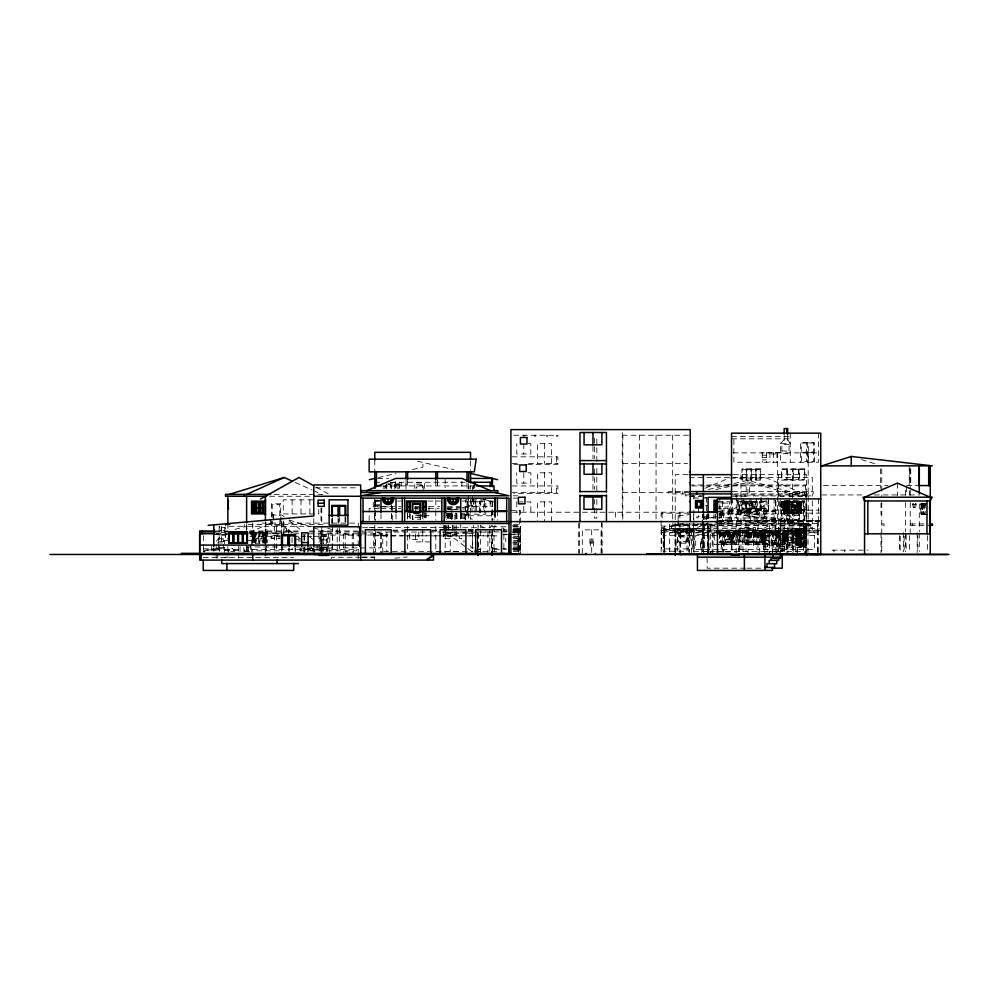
<?xml version="1.0" encoding="UTF-8"?>
<svg xmlns="http://www.w3.org/2000/svg" width="999" height="999" viewBox="0 0 999 999"><rect width="100%" height="100%" fill="white"/><g stroke="black" fill="none" stroke-linecap="round" stroke-linejoin="round"><path stroke-width="0.75" stroke-dasharray="5 3.75" d="M582.292 553.346L582.305 529.87L601.073 529.87L601.073 553.346M520.329 551.436L520.491 531.693M218.469 543.069L218.469 538.786L221.741 535.202L225.374 535.202L227.035 537.599M796.827 535.227L799.737 532.23L803.583 532.23L805.743 535.227L796.827 535.227L796.827 552.272M780.456 443.406L784.19 439.585L787.674 439.585L790.221 443.406L780.456 443.406L780.456 462.275M799.874 533.803L797.439 536.251L805.231 536.251L803.82 533.803M252.735 531.943L250.387 534.278L250.387 531.943M445.192 527.709L489.785 527.709L492.132 525.362L492.132 554.47M763.736 528.309L788.011 515.634L812.274 528.309M249.413 532.567L273.014 521.94M704.969 488.311L729.195 478.046M689.298 530.619L707.517 523.326M772.826 533.816L780.444 531.468L780.444 553.908M234.852 529.383L246.628 526.298M378.234 477.622L396.091 473.439M412.462 469.592L422.877 467.157L422.877 462.462M708.516 489.46L747.964 480.307L806.643 496.266L787.874 496.266M715.946 489.547L746.191 482.817L746.191 494.93M669.705 526.548L685.064 523.251M702.959 519.418L718.194 516.158M719.667 515.834L740.921 511.288L812.15 526.548M772.939 534.84L805.231 528.883M454.72 509.453L457.579 508.941M740.921 531.093L720.604 534.365L740.921 534.365M678.146 515.971L689.298 514.572M394.855 558.179L407.205 556.992M912.836 503.446A3.009 1.324 -90 0 0 912.761 504.208L912.761 504.994A3.009 1.324 -90 0 0 913.91 507.542L914.26 507.529A3.009 1.324 -90 0 0 915.384 504.907L915.371 504.12A3.009 1.324 -90 0 0 915.284 503.371M513.698 435.239L557.854 435.239L557.854 436.176L556.443 436.176L556.443 435.239M622.265 435.239L688.773 435.239M731.543 436.463L790.221 436.463M731.543 438.811L790.221 438.811M528.009 443.681L530.831 443.681L530.831 454.008L516.745 454.008L516.745 443.681M781.892 450.986L789.035 450.986M780.456 452.609L761.675 452.884M733.079 452.884L818.381 452.884M762.237 455.232L766.408 455.232M512.137 456.83L557.854 456.83L557.854 464.335L527.572 464.335M762.237 457.579L766.408 457.579M762.237 459.927L766.408 459.927M512.137 463.399L518.106 463.399M528.558 463.399L557.854 463.399M622.827 463.399L687.787 463.399M513.948 464.335L518.481 464.335M528.009 472.789L530.831 472.789L530.831 483.116L516.745 483.116L516.745 472.789M687.886 474.662L675.212 474.662L675.212 519.955M733.416 474.662L806.643 474.662L806.643 554.47M689.298 477.485L812.274 477.485L812.274 496.266M730.631 478.046L766.745 478.046L806.643 494.942L804.482 495.042L804.482 492.507M377.697 478.421L388.748 478.421M792.619 479.645L787.687 479.645L787.687 469.318L792.619 469.318L792.557 553.908M374.787 482.267L381.031 482.267M390.222 482.267L465.309 482.267M390.834 482.417L401.361 482.417L401.361 488.049M387.799 483.816L399.95 483.816L399.95 488.049M387.887 484.315L390.209 484.315L390.209 488.698M689.298 484.99L806.643 484.99M823.426 485.564L887.949 485.564M906.543 485.564L917.007 485.564M395.941 485.676L399.413 485.676M382.667 485.939L474.95 485.939M512.325 485.939L557.854 485.939L557.854 493.444L513.948 493.444M691.87 485.939L704.332 485.939M705.893 485.939L805.631 485.939M383.279 486.825L385.589 486.825M395.941 486.95L399.413 486.95M472.614 486.963L473.551 486.963M315.272 487.812L357.679 487.812M689.298 491.57L668.643 491.57L668.643 493.918L688.548 493.918M732.379 491.57L813.211 491.57L813.211 493.918L733.266 493.918M512.325 492.507L556.543 492.507L556.543 485.939M622.827 492.507L689.298 492.507M806.643 492.507L789.747 492.507L789.747 496.953M274.226 494.38L324.088 494.38M688.661 494.942L685.539 494.942L685.539 495.891L707.392 495.891M732.354 494.942L810.401 494.942L810.401 495.891L732.354 495.891M821.877 494.942L863.598 494.942M874.337 494.942L919.929 494.942M805.893 495.317L806.643 495.317M513.249 495.791L517.482 495.791M691.808 496.078L693.868 496.078L693.868 499.138M269.63 496.266L312.55 496.266M689.298 496.266L701.648 496.266M732.529 496.266L747.964 496.266L747.964 478.046M780.256 496.266L784.203 496.266M705.057 497.664L707.28 497.664M693.581 498.039L701.323 498.039M702.871 498.039L707.504 498.039M513.249 498.139L517.482 498.139M312.837 499.85L283.266 499.85L283.266 513.936L318.756 513.936L318.756 508.304M379.308 500.224L374.675 500.224L374.6 506.68L401.036 506.68M380.082 500.936L375.786 500.936L375.786 504.782L380.082 504.782M789.747 500.961L789.46 520.666M374.6 501.048L379.47 501.048M397.714 501.048L401.323 501.048M427.847 501.048L440.334 501.048M462.187 501.048L492.42 501.048M766.158 501.161L761.088 501.161L761.088 521.815L766.158 521.815M750.661 501.361L764.747 501.361L764.747 521.078M786.338 501.361L780.519 501.248L780.519 507.242L785.576 507.242L785.576 501.248M470.679 501.785L467.582 501.785L467.582 512.3M718.169 501.685L729.432 501.685L729.432 521.391M744.842 501.81L755.456 501.81M491.945 501.898L494.018 501.898M518.156 501.898L530.831 501.898L530.831 512.225M731.543 502.022L732.292 502.022M781.28 501.885L784.852 501.885L784.964 509.552M374.787 502.472L375.537 502.472L375.537 520.354M787.224 502.347L783.566 502.347L783.553 513.536L784.964 513.536L784.964 509.827M792.969 502.385L796.628 502.385L796.727 513.523L795.554 513.561L795.554 509.852M756.33 502.647L752.01 502.647L752.01 506.593L756.33 506.593M468.668 502.834L467.919 502.834L467.919 514.098L468.668 514.098M718.393 502.834L724.5 502.834M789.747 502.834L805.519 502.834M783.566 502.984L787.224 502.984M797.714 503.046L801.373 503.046M746.253 503.209L754.045 503.209L754.045 509.877L746.253 509.877L746.116 501.373M881.755 503.296L881.006 503.296L881.006 514.572L881.755 514.572M924.587 503.296L920.816 503.296L920.816 514.572L927.684 514.572M806.643 503.484L806.643 517.569M783.566 503.608L787.224 503.608M797.714 503.683L801.373 503.683M926.735 503.721L924.175 503.721L926.735 504.283M374.787 504.12L375.537 504.12M746.952 504.07L753.433 504.07L753.433 508.678L746.952 508.678M801.373 504.32L781.555 504.208L781.555 515.472L800.336 515.472L800.336 504.208M781.842 504.545L800.611 504.545M912.761 504.557L916.058 504.557M920.816 504.757L925.461 504.757M783.566 504.882L787.224 504.882M797.714 504.945L801.373 504.945M805.893 504.895L806.83 504.895M374.675 505.482L379.308 505.482M705.306 505.506L708.066 505.506M783.566 505.519L787.224 505.519M797.714 505.581L801.373 505.581M468.668 505.644L470.541 505.644M782.966 505.619L798.925 505.619M783.553 506.118L787.224 506.143M793.006 506.106L791.595 506.106L791.595 509.552M796.727 506.143L795.554 506.143L795.554 509.552M801.373 506.218L796.965 506.143L796.965 509.552M472.614 506.406L473.364 506.406M781.28 506.58L784.852 506.58M414.91 506.68L418.656 506.743M428.833 506.68L439.71 506.68M447.352 506.68L492.42 506.68L492.42 499.25M783.566 506.78L787.224 506.78M797.714 506.855L801.373 506.855M382.392 506.88L373.276 506.88L373.276 498.813M383.903 506.88L388.461 506.88M716.72 507.005L721.028 507.005L721.028 503.059M783.566 507.417L787.224 507.417M797.714 507.48L801.373 507.48M419.031 507.554L414.81 507.554L414.81 511.775M447.39 507.567L460.914 507.567M462.412 507.567L466.933 507.567M913.91 507.542L914.747 507.567M787.224 508.054L779.757 507.992L779.757 500.487M761.088 508.304L766.158 508.304M797.714 508.116L801.373 508.116M379.37 508.466L369.155 508.466L369.155 520.104M380.906 508.466L400.811 508.466M414.585 508.466L417.644 508.466M428.359 508.466L439.073 508.466M446.603 508.466L450.824 508.466L450.824 520.104M716.595 508.379L721.103 508.379L721.103 519.73M783.566 508.678L787.224 508.678M746.116 508.753L742.357 508.753L742.357 501.373M750.811 508.753L747.052 508.753L747.052 501.373M755.506 508.753L751.748 508.753L751.748 501.373M797.714 508.753L801.373 508.753M416.208 508.953L419.031 508.953M447.29 508.978L460.964 508.978M462.487 508.978L465.522 508.978M760.664 509.215L741.895 509.215L741.895 497.952M783.566 509.315L787.224 509.315M447.814 509.428L451.286 509.428M452.422 509.478L455.894 509.478M793.006 509.552L787.524 509.552L787.524 506.118L788.673 506.118L788.673 509.552M806.643 509.403L804.482 509.403L804.482 520.666M787.224 509.952L782.005 509.965L782.005 519.817L786.325 519.817L786.375 509.827M793.006 509.815L787.524 509.827L787.524 513.536L788.673 513.536L788.673 509.827M719.804 510.152L819.18 510.152M510.514 510.339L520.491 510.339L520.491 553.346M783.566 510.589L787.224 510.589M805.893 510.601L806.742 510.601M797.714 510.651L801.373 510.651M320.991 510.889L321.74 510.889M783.566 511.213L787.224 511.213M731.543 511.251L732.292 511.251L732.292 499.987M744.842 511.288L755.456 511.288L755.506 501.373M797.714 511.288L801.373 511.288M718.88 511.775L737.374 511.775M744.804 511.775L774.1 511.775M783.566 511.85L787.224 511.85M797.714 511.925L801.373 511.925M512.462 512.225L688.136 512.225M783.566 512.487L787.224 512.487M792.969 512.524L796.628 512.524M783.054 513.099L801.822 513.099L801.822 501.835L783.054 501.835L782.966 514.073L798.925 514.073M689.298 513.161L661.126 513.161L661.126 519.293M719.854 513.161L819.754 513.161M446.466 513.623L456.318 513.623L456.318 519.642M786.375 513.536L785.214 513.536L785.214 509.827M793.006 513.523L791.595 513.523L791.595 509.815M374.787 513.748L375.537 513.748M465.621 514.248L485.801 514.248L485.801 499.787L465.621 499.787L465.522 520.242M718.855 514.223L737.374 514.223M744.804 514.223L774.1 514.223M447.814 514.547L451.286 514.547M461.625 514.672L465.097 514.672M422.477 515.047L417.033 515.047L417.033 511.238M707.879 515.122L708.815 515.122M374.787 515.384L375.537 515.384M468.668 515.771L492.045 515.771M494.205 515.684L494.955 515.684M423.251 515.996L416.208 515.996L416.208 513.186M447.814 515.821L451.286 515.821M461.625 515.946L465.097 515.946M447.939 516.021L453.196 516.021L453.196 519.105M806.83 516.158L805.893 516.158L805.893 495.704M707.879 516.533L708.815 516.583M407.455 516.683L409.328 516.683M423.414 516.683L425.299 516.683M452.547 516.67L448.588 516.67L448.588 519.517M708.066 516.77L696.803 516.77L696.803 517.894L708.066 517.894M447.814 517.107L451.286 517.107M461.625 517.232L465.097 517.232M707.879 517.345L708.815 517.345L708.815 511.838M708.091 517.832L737.374 517.832M744.804 517.981L774.1 517.981M447.814 518.381L451.286 518.381M461.625 518.506L465.097 518.506M708.066 518.781L707.879 514.448M775.411 519.293L774.1 519.293L774.1 497.327M787.999 519.742L792.319 519.742L792.357 501.261L788.136 501.261L788.136 509.428M321.74 520.379L320.991 520.379L320.991 508.054M718.631 520.666L819.754 520.666M716.758 521.116L729.432 521.116M718.731 521.228L819.642 521.228M718.993 521.615L819.18 521.615M715.484 522.802L730.843 522.802L730.843 500.274M719.442 523.014L808.99 523.014L808.99 525.362M262.038 523.114L358.316 523.114L358.204 552.597M718.781 523.488L746.003 523.488L746.003 551.885M881.755 523.951L884.103 523.951L884.103 525.362L881.755 525.362M910.239 523.951L925.648 523.951M693.443 524.138L711.937 524.138L711.937 530.894L675.212 530.993M248.052 524.425L324.088 524.425M513.461 524.425L520.304 524.425L520.304 553.346M910.239 525.362L928.733 525.362M512.549 525.462L520.304 525.462M661.126 526.111L689.298 526.111L689.298 537.012M312.712 526.298L225.512 526.298L225.512 524.425M513.461 526.298L520.304 526.298M806.643 526.298L805.231 526.298L805.231 554.47M492.132 526.773L506.88 526.773M512.849 526.773L520.304 526.773M736.238 526.873L707.879 526.873L707.879 524.238M246.628 527.247L246.441 532.954M708.066 527.097L708.815 527.097L708.815 552.797M369.155 527.385L450.824 527.385M661.126 527.435L663.473 527.435L663.473 552.622M221.741 527.522L225.374 527.522L225.374 538.786M445.192 527.622L450.262 527.622M689.098 527.634L690.047 527.634L690.047 542.732L689.298 542.732M362.537 527.709L374.787 527.709M246.441 528.184L247.39 528.184M501.523 528.184L503.871 528.184L503.871 552.484M513.461 528.184L520.304 528.184M661.126 528.371L819.317 528.371M675.212 528.646L703.371 528.646M708.066 528.633L708.815 528.596M806.643 528.646L776.136 528.646L776.136 530.993M664.585 528.858L664.585 550.199M708.066 528.808L708.815 528.808M778.483 528.908L810.401 528.908L810.401 525.287L671.453 525.362L671.453 528.983L703.371 528.983M265.222 529.12L266.159 529.12L266.159 551.436M513.261 529.12L520.491 529.12M679.907 529.295L680.656 529.295L680.656 532.592M467.982 529.495L473.738 529.495M503.421 529.495L506.568 529.495M512.624 529.495L520.304 529.495M806.643 529.72L806.83 551.523M675.212 529.87L675.024 554.47M792.744 529.87L791.807 529.87L791.757 542.407L788.099 542.407L788.099 532.267L791.757 532.267M392.919 530.157L403.608 530.157M431.918 530.157L438.736 530.157M468.356 530.157L473.613 530.157M819.23 530.157L661.5 529.92L661.5 548.601M661.126 530.244L664.447 530.244M792.482 530.194L799.05 530.194L799.05 546.153L792.482 546.153M321.74 530.531L321.928 553.995M513.461 530.531L520.304 530.531M803.683 530.519L793.443 530.519L793.306 553.533M661.126 530.619L703.371 530.619M806.643 530.619L739.485 530.644L739.485 541.908L753.558 541.908L753.558 530.644M817.457 530.619L819.642 530.619M215.522 530.993L227.959 530.993M249.7 530.993L301.673 530.993M309.44 530.993L363.099 530.993M392.607 530.993L403.633 530.993M431.443 530.993L437.862 530.993M468.081 530.993L473.638 530.993M502.897 530.993L507.554 530.993M512.524 530.993L520.304 530.993M718.781 530.993L746.003 530.993M806.643 530.993L760.714 530.993L760.714 544.143L776.685 544.143L776.685 530.993M503.871 531.156L506.693 531.156M513.736 531.156L517.957 531.156M818.381 531.106L740.209 531.068L740.209 541.495L745.941 541.495M663.473 531.256L739.085 531.256M321.928 531.468L320.991 531.468L320.991 553.995M689.298 531.468L690.047 531.468M806.643 531.468L761.263 531.468L761.363 542.494M288.848 531.805L291.196 531.805L291.196 533.778M708.066 531.743L707.879 554.095M805.893 531.755L806.742 531.755M215.26 532.03L227.922 531.943M249.138 531.943L300.349 531.943M309.565 531.943L366.271 532.03M367.782 532.03L440.934 532.03M442.482 532.03L467.382 532.03M467.669 531.943L506.368 531.943M512.487 532.03L520.304 532.03M715.709 531.943L737.499 531.943L737.499 543.206L718.606 543.206M778.483 531.843L778.483 551.935M445.192 532.217L492.132 532.105M792.794 532.23L796.453 532.23L796.453 542.37L792.794 542.37L792.744 528.646M320.991 532.405L321.928 532.405M448.588 532.367L452.547 532.367M512.649 532.405L520.491 532.405M769.18 532.317L771.715 532.317L771.715 542.832L769.18 542.832M772.702 532.367L775.236 532.367L775.236 551.885M252.759 532.629L255.195 532.629L255.195 542.482L252.759 542.482M661.126 532.504L818.381 532.504M478.059 532.867L477.31 532.867L477.31 554.283M513.461 532.879L520.304 532.879M693.418 532.879L712.287 532.879L712.162 552.435M718.781 532.879L746.003 532.879M775.236 532.879L748.014 532.879L748.014 553.346M805.806 532.879L778.583 532.879L778.683 551.947M285.14 532.966L271.054 532.966L271.054 538.598L279.508 538.598M783.366 532.892L787.037 532.892M797.477 532.892L801.148 532.892M805.893 532.892L806.83 532.892M252.759 533.241L255.195 533.241M263.411 533.266L265.846 533.266M478.059 533.154L478.246 554.283M707.879 533.154L708.815 533.154M712.162 533.254L714.972 533.254M716.383 533.254L723.426 533.254M374.787 533.441L373.376 533.441L373.376 553.346M708.066 533.441L708.815 533.441M778.296 533.366L777.572 533.753L777.609 551.935L765.159 551.935L765.184 531.943L765.209 543.206M787.874 533.441L787.961 552.622M804.257 533.316L789.797 533.316L789.797 538.011L804.257 538.011M445.192 533.628L467.432 533.628M468.543 533.628L474.775 533.628M783.366 533.528L787.037 533.528M797.477 533.528L801.148 533.528M216.096 533.716L227.56 533.716M248.514 533.816L280.195 533.716M293.619 533.816L300.324 533.716M309.19 533.816L382.767 533.816L382.767 553.995M679.907 533.816L680.656 533.816L680.656 554.095M703.371 533.716L704.12 533.716M724.025 533.816L740.921 533.816M747.227 533.828L750.324 533.828M761.263 533.816L805.231 533.816M730.581 534.015L724.562 534.015L724.562 540.022L730.581 540.022M778.683 534.09L786.201 534.09L786.201 553.434M793.306 534.09L786.725 534.09L786.725 553.533M796.066 534.09L798.501 534.09L798.501 530.669M215.497 534.278L227.909 534.278M502.972 534.19L507.305 534.19M509.577 534.278L520.304 534.19M787.961 534.378L779.72 534.278L779.72 552.484M797.477 534.153L801.148 534.153M226.523 534.378L215.697 534.378L227.859 531.206L227.859 524.425M252.759 534.477L255.195 534.477M263.411 534.502L265.846 534.502M776.51 534.365L777.259 534.365L777.259 540.471L776.51 540.471M796.066 534.502L798.501 534.502L798.501 537.512M477.31 534.565L478.246 534.565M725.224 534.677L729.919 534.677L729.919 539.373L725.224 539.373M265.222 534.752L266.159 534.752M302.897 534.752L305.719 534.752M332.542 534.752L331.968 551.436M373.376 534.752L375.537 534.752M443.319 534.752L456.93 534.752L456.93 536.625L459.278 536.625L459.278 538.511L461.625 538.511L461.625 540.384L463.973 540.384L463.973 542.27M492.32 534.752L491.383 534.752L491.383 554.283M502.972 534.752L507.305 534.752M513.086 534.752L520.304 534.752M675.024 534.752L675.961 534.752M738.586 534.752L732.005 534.752L732.005 551.436M783.366 534.802L787.037 534.802M792.557 534.752L792.944 553.908M797.477 534.79L801.148 534.79M805.893 534.752L806.83 534.752M252.759 535.089L255.195 535.089M263.411 535.114L265.846 535.114M321.74 535.077L366.196 535.077M367.744 535.077L387.887 535.077L375.499 532.03M708.815 535.089L708.815 544.817M730.494 535.027L733.778 535.027M747.227 535.064L750.324 535.064M761.363 535.027L764.647 535.027M796.178 535.102L802.185 535.102L802.185 531.63L782.866 531.693L782.866 542.957M679.894 535.414L685.901 535.414L685.901 530.719M252.759 535.714L255.195 535.714M263.411 535.739L265.846 535.739M492.32 535.789L374.6 535.789L374.6 530.157M689.098 535.614L690.047 535.614M280.244 535.851L271.603 535.851L271.603 538.011L283.117 538.011M382.767 535.876L388.936 535.876M390.472 535.876L402.809 535.876M404.358 535.876L499.987 535.876M678.596 536.163L686.9 536.163M783.366 536.063L787.037 536.063M795.029 536.163L803.658 536.163M250.012 536.301L280.107 536.301M293.569 536.301L299.6 536.301M301.111 536.301L305.632 536.301M307.143 536.301L311.663 536.301M313.174 536.301L329.77 536.301L329.77 543.906M477.31 536.213L477.497 549.075M675.024 536.351L675.961 536.351M730.494 536.238L733.778 536.238M747.227 536.313L750.324 536.313M761.363 536.276L764.647 536.276M513.461 536.625L520.304 536.625M760.589 536.65L765.846 536.65L765.846 531.393L760.589 531.393L760.514 543.206M783.366 536.7L787.037 536.7M797.477 536.688L801.148 536.688M252.759 536.938L255.195 536.938M263.411 536.962L265.846 536.962M680.032 536.938L686.038 536.938L686.038 541.633L680.032 541.633M744.73 536.85L755.331 536.85L755.331 527.36L744.73 527.36L744.68 542.582L752.809 542.594L752.834 531.093M780.157 536.913L782.13 536.913M782.317 536.913L784.477 536.913M766.483 537.2L760.014 537.2L760.014 530.719M730.494 537.45L733.778 537.45M783.366 537.337L787.037 537.337M797.477 537.325L801.148 537.325M252.759 537.562L255.195 537.562M263.411 537.587L265.846 537.587M512.587 537.637L516.708 537.637L516.708 542.807L512.587 542.807M747.227 537.562L750.324 537.562M761.363 537.512L764.647 537.512M783.366 537.962L787.037 537.962M252.759 538.174L255.195 538.174M263.411 538.199L265.846 538.199M791.807 538.236L799.05 538.174M796.827 538.436L804.62 538.436L804.62 545.666L796.116 545.579L796.116 542.145L798.551 542.145L798.551 545.579M513.461 538.511L520.304 538.511M730.494 538.661L733.778 538.661M783.366 538.598L787.037 538.598M793.081 538.686L795.516 538.686L795.516 541.695L793.081 541.695M797.477 538.598L801.148 538.598M805.893 538.498L806.83 538.498M218.469 538.786L227.859 538.786M252.759 538.786L255.195 538.786M263.411 538.811L265.846 538.811M747.227 538.798L750.324 538.798M761.363 538.823L764.647 538.823M780.157 538.823L782.13 538.823M782.317 538.823L784.477 538.823M298.251 539.048L300.499 539.048L298.114 537.187L298.251 541.008L300.599 541.008M295.841 539.148L298.189 539.148M783.366 539.235L787.037 539.235M797.477 539.223L801.148 539.223M252.759 539.41L255.195 539.41M263.411 539.435L265.846 539.435M472.614 539.385L472.614 548.488M320.667 539.922L323.114 539.922M323.713 539.91L326.623 539.91M374.787 539.835L375.537 539.835M730.494 539.86L733.778 539.86M783.366 539.872L787.037 539.872M797.477 539.86L801.148 539.86M252.759 540.022L255.195 540.022M263.411 540.047L265.846 540.047M747.227 540.047L750.324 540.047M761.363 539.997L764.647 539.997M801.722 540.222L774.412 540.222L774.412 544.917L801.722 544.917L801.648 531.693M805.893 540.209L806.368 546.216L796.827 546.303M246.104 540.521L250.749 540.521L250.749 550.936L244.555 550.936L244.555 546.465M513.461 540.384L520.304 540.384M783.366 540.496L787.037 540.496M797.477 540.496L801.148 540.496M227.859 540.609L223.826 540.609L223.826 543.269M252.759 540.634L255.195 540.634M263.411 540.659L265.846 540.659M375.537 540.571L375.537 547.714M762.911 540.671L777.372 540.671L777.372 544.418L742.744 544.455L742.744 530.681M780.157 540.734L782.13 540.734M782.317 540.734L784.477 540.734M703.371 541.133L704.12 541.133M730.494 541.071L733.778 541.071M783.366 541.133L787.037 541.133M252.759 541.258L255.195 541.258M263.411 541.283L265.846 541.283M675.961 541.383L675.961 548.513M747.227 541.296L750.324 541.296M761.363 541.246L764.647 541.246M224.575 541.508L216.221 541.508L219.143 537.787L221.578 537.787L224.575 541.508L224.575 552.534M747.102 541.52L752.834 541.52M780.194 541.595L780.856 541.595L780.856 548.913L780.194 548.913L780.256 497.802M320.991 541.795L321.928 541.795M491.383 541.77L491.383 547.964M513.461 541.795L520.304 541.795M783.366 541.77L787.037 541.77M801.148 541.758L796.116 541.695L796.116 538.723L798.551 538.723L798.551 541.695M252.759 541.87L255.195 541.87M263.411 541.895L265.846 541.895M430.032 541.92L415.472 541.92L415.472 531.743M519.368 541.845L520.491 541.845M703.371 541.908L704.12 541.908M805.231 541.883L795.029 541.883L795.029 530.444M491.383 542.22L491.383 548.226M728.895 542.157L725.798 542.157L725.798 532.679M793.081 542.107L795.516 542.107L795.516 545.541L793.081 545.541M724.063 542.37L721.066 542.37L721.066 532.692M805.893 542.395L806.83 542.395M764.647 542.494L754.045 542.557L754.045 532.604M780.157 542.644L792.744 542.919M320.991 542.732L321.928 542.732M724.138 542.694L727.609 542.694L727.609 532.742M797.439 542.719L798.601 542.719M217.457 542.994L223.376 542.994M772.702 542.882L775.236 542.882M780.256 542.919L801.648 542.957M374.787 543.206L375.537 543.206M513.461 543.206L520.304 543.206M805.231 543.219L793.706 543.206L793.706 529.12L804.969 529.12L804.969 543.206M708.815 543.356L708.815 544.255M805.231 543.593L801.385 543.244M477.31 544.08L477.31 545.017M762.911 543.956L777.372 543.956M881.006 543.956L881.755 543.956M717.619 544.305L738.598 544.305M798.601 544.13L802.509 544.13L802.509 537.562L796.066 537.512L796.066 530.669M513.461 544.605L520.304 544.605M780.157 544.555L782.13 544.555M782.317 544.555L784.477 544.555M796.977 544.605L805.231 544.605M680.656 545.067L680.656 546.191M767.469 545.179L773.101 545.179L773.101 544.418M708.815 545.829L708.815 551.46M513.461 546.016L520.304 546.016M780.157 546.465L782.13 546.465M782.317 546.465L784.477 546.465M763.286 546.765L767.307 546.765M246.216 546.952L289.136 546.952M299.6 546.952L292.058 546.952L292.058 549.962M301.111 546.952L305.632 546.952M307.143 546.952L311.663 546.952M313.174 546.952L329.77 546.952L329.77 554.47M219.318 547.327L227.859 547.327M513.461 547.427L520.304 547.427M796.827 547.24L805.743 547.24M321.74 547.902L332.542 547.902M343.331 547.902L380.419 547.902M473.364 547.902L471.016 547.902L471.016 546.016L468.668 546.016L468.668 544.143M320.991 548.176L321.178 543.943M703.371 548.176L704.12 548.176M708.066 548.251L708.815 548.214M217.457 548.439L223.376 548.439M310.027 548.414L312.375 548.414L312.387 552.147M708.066 548.426L708.815 548.426M780.157 548.376L782.13 548.376M782.317 548.376L784.477 548.376M307.617 548.526L309.965 548.526M492.132 548.651L506.955 548.651M512.699 548.651L520.304 548.651M787.112 548.651L787.562 531.693M301.661 548.876L308.142 548.876M513.461 548.838L520.304 548.838M203.371 548.926L217.732 548.926L217.732 552.01M474.775 549.025L480.407 549.025L478.996 550.437L474.775 550.437M494.28 549.3L506.568 549.3M512.699 549.3L518.843 549.3M763.286 549.113L767.307 549.113M212.35 549.438L215.547 549.438M224.575 549.675L238.649 549.675M252.735 549.587L358.204 549.587M211.663 549.862L205.045 549.862L205.045 551.76L203.371 551.76M478.059 549.775L480.407 549.775M832.005 550.149L868.069 550.149M203.371 550.337L216.259 550.337M224.575 550.337L238.649 550.337M312.387 550.187L314.722 550.187L314.722 552.147M513.461 550.249L520.304 550.249M312.375 550.387L310.027 550.387L309.965 546.553M708.066 550.674L708.815 550.636M279.208 550.811L254.495 550.811L254.495 549.587M300.836 550.811L356.443 550.811L356.443 549.587M780.157 550.874L784.477 550.874L784.477 552.559M345.217 551.186L347.09 551.186L347.09 552.684M436.063 551.373L458.691 551.373M693.581 551.373L715.247 551.373M716.795 551.373L803.408 551.373L803.408 498.039M203.371 551.46L205.045 551.46M244.58 551.46L250.674 551.46M383.616 551.46L472.577 551.46M474.138 551.46L499.113 551.46M763.286 551.46L767.307 551.46L767.307 543.956M477.31 551.635L480.407 551.648M513.211 551.648L520.304 551.648M707.879 551.935L736.238 551.935M361.738 557.117L374.787 557.067L374.787 558.691M360.901 557.28L331.593 557.28L331.593 558.691M362.362 557.28L374.787 557.28M203.222 557.517L293.694 557.517M745.466 568.181L707.142 568.181L707.142 557.205M747.002 568.181L762.324 568.181M780.656 521.028L806.643 524.2M717.619 511.65L812.287 524.987L676.148 524.987L676.148 524.05L810.401 524.05L810.401 524.987M736.251 514.273L806.643 524.987M417.395 461.201L453.721 469.567M483.578 499.388L492.544 501.548M795.529 494.93L749.525 482.592L749.525 494.93M861.413 459.59L877.397 464.498M289.161 520.029L312.3 527.385M313.286 527.697L332.542 533.816M327.61 528.184L349.151 535.077M295.317 482.492L312 489.997M313.399 490.634L321.74 494.38M761.263 511.013L745.304 503.034L729.345 511.013L767.956 510.851L767.956 497.527M316.221 487.137L329.857 494.755M799.874 546.303L801.285 547.24M463.598 513.249L472.24 519.43M483.229 527.297L480.407 525.274L480.407 554.283M471.978 551.673L454.582 538.598L443.319 538.598L443.319 529.557M284.228 516.945L281.793 515.034L270.529 515.034L270.529 517.719M289.098 520.741L301.261 530.257M309.777 536.913L314.648 540.709M281.793 524.425L293.481 533.553M311.188 547.402L317.083 552.01L317.083 543.956M374.076 557.08L374.787 559.69M279.92 524.425L279.745 504.707L272.24 504.707L272.24 524.425M927.497 535.664L927.497 552.559M923.913 503.296L923.913 514.572M922.364 504.757L922.364 514.572M921.49 503.296L921.49 514.572M919.305 503.933L919.305 531.493M919.305 533.029L919.305 551.411M917.844 535.664L917.844 552.559M917.169 532.592L917.169 552.559M914.073 504.557L914.073 507.542M912.349 523.951L912.349 525.362M910.751 468.881L910.751 485.564M910.239 468.906L910.239 488.786M910.239 490.309L910.239 496.428M910.239 502.547L910.239 532.592M909.714 468.881L909.714 485.564M909.714 490.921L909.714 494.942M909.477 535.564L909.477 551.86M909.202 465.846L909.202 485.564M906.543 486.9L906.543 494.942M906.13 534.752L906.13 551.798M905.381 490.184L905.381 496.341M905.381 502.509L905.381 531.78M905.381 533.316L905.381 551.798M904.145 536.288L904.145 551.785M903.383 532.592L903.383 551.86M900.211 536.288L900.211 551.785M899.45 535.564L899.45 551.86M897.414 483.116L897.414 495.791M881.755 468.881L881.755 496.428M881.755 502.547L881.755 553.346M881.006 532.692L881.006 552.722M880.594 468.881L880.594 488.236M844.517 550.149L844.517 552.022M833.94 550.149L833.94 552.022M818.568 498.888L818.568 520.479L719.804 520.479L719.804 498.888M818.381 433.166L818.381 462.275L733.89 462.275L733.89 436.463M818.381 521.228L818.381 553.995M817.457 521.228L817.457 554.095M817.432 551.885L817.432 532.879L808.041 532.879L808.041 553.346M814.485 462.275L814.485 442.557L800.399 442.557L800.399 462.275M812.274 500.836L812.274 529.994M808.191 452.884L808.191 520.479M807.442 442.557L807.442 462.275M805.893 525.374L805.806 551.885M805.631 484.99L805.631 491.57M805.743 553.533L805.781 523.613L778.546 523.613L778.546 531.118M804.819 520.479L804.819 500.761L781.355 500.761L781.355 520.479M804.944 544.605L796.977 545.079L796.977 530.407M804.295 525.362L804.295 554.095M803.92 546.303L803.92 547.24M803.82 536.251L803.82 526.211L799.874 526.211L799.874 536.251M803.583 523.576L803.658 541.883M803.283 541.883L803.283 546.203M802.472 545.079L802.472 546.016L799.837 546.016L799.837 545.079M800.461 528.783L800.461 547.564L791.071 547.564L791.071 528.783M799.699 509.465L799.699 501.298L803.92 501.298L803.92 509.465L793.243 509.552L793.243 506.106L794.417 506.106L794.417 509.552M799.737 523.576L799.737 535.227M799.138 491.57L799.138 493.918M798.95 468.843L798.95 480.119M798.95 500.761L798.95 520.479M798.363 506.143L798.363 509.552M798.139 509.378L798.139 501.211L793.918 501.211L793.918 509.378M798.201 509.927L798.201 519.792L793.88 519.792L793.88 509.927M798.263 542.944L798.263 545.666M797.439 530.319L797.439 554.183M797.127 501.835L797.127 513.099M797.165 543.219L797.165 545.654M796.965 509.852L796.965 513.561L798.363 513.561L798.363 509.852L793.243 509.815L793.243 513.523L794.417 513.523L794.417 509.815M795.554 530.694L795.554 534.128L793.119 534.128L793.119 530.694M795.279 551.773L795.279 526.96L772.751 526.96L772.826 552.36M794.942 505.619L794.942 514.073M794.904 523.014L794.904 525.362M793.081 468.843L793.081 480.119M793.081 500.761L793.081 520.479M792.369 531.468L792.257 542.957M791.22 501.486L791.22 507.592M790.946 505.619L790.946 514.073M790.221 433.166L790.221 462.275M789.747 498.439L789.747 520.666M789.185 542.644L789.185 551.373M788.935 509.552L788.935 506.118L790.346 506.118L790.346 513.536L788.935 513.536L788.935 509.827M787.999 509.89L788.011 525.362M787.874 500.824L787.874 554.095M787.674 435.452L787.674 443.406M787.212 468.843L787.212 480.119M787.212 500.761L787.212 520.479M787.224 534.278L787.112 552.572M786.962 505.619L786.962 514.073M786.325 500.487L786.375 509.552L782.117 509.527L782.117 501.361M785.214 506.118L785.214 509.552M785.052 491.57L785.052 493.918M784.19 435.452L784.19 443.406M784.203 500.899L784.203 542.919M784.015 542.644L784.015 551.373M780.831 523.014L780.831 525.362M778.483 474.662L778.483 553.995M777.647 452.884L777.647 520.479M776.935 452.609L776.935 462.275M776.997 543.956L776.997 553.533M776.51 532.592L776.51 553.808M776.136 531.468L776.136 533.816M775.886 501.423L775.886 511.288L760.776 511.288L760.664 497.952M775.411 500.249L775.411 521.078L743.206 521.078L743.206 500.299M775.261 452.884L775.261 454.108L769.43 454.108L769.43 452.884M775.336 500.487L775.336 510.851L768.681 510.851L768.681 500.487M775.249 531.118L775.249 523.613L748.026 523.613L748.026 531.118M773.763 533.816L773.763 551.273M773.426 452.609L773.426 462.275M772.564 531.468L772.564 552.672M772.215 531.943L772.215 543.206M772.152 543.956L772.152 553.533M771.59 531.468L771.59 533.816M769.917 452.609L769.917 462.275M769.942 531.943L769.942 543.206M769.367 525.362L769.367 554.47M769.28 530.993L769.28 544.143M768.706 531.943L768.706 543.206M768.331 498.613L768.331 511.288M766.408 452.609L766.408 462.275M766.146 499.95L766.146 522.489L749.25 522.489L749.25 499.95M764.959 533.816L764.959 551.273M764.322 531.468L764.285 554.183M764.035 530.681L764.035 544.455M763.286 543.956L763.286 552.01M762.786 531.943L762.911 544.418M762.237 452.609L762.237 462.275M761.663 531.943L761.663 543.206M761.288 497.527L761.288 510.851M760.202 501.373L760.202 508.753L756.443 508.753L756.443 498.426M759.665 532.567L759.665 542.507M759.34 530.619L759.34 553.533M758.678 532.617L758.678 542.569M758.016 524.987L758.016 553.808M757.704 501.361L757.704 520.791M757.517 532.604L757.517 542.557M756.468 532.567L756.468 542.507M755.968 468.843L755.968 480.119M755.968 500.761L755.968 509.215M755.818 531.943L755.818 543.206M754.819 532.579L754.819 542.445L751.723 542.445L751.723 532.579M753.396 531.943L753.533 549.363L695.704 549.363L695.704 535.464L753.933 535.439L753.933 528.771L746.141 528.771L746.141 535.439M751.273 468.843L751.273 480.119M751.273 500.761L751.273 509.215M751.136 531.943L751.136 543.206M750.811 498.426L750.661 521.078M750.324 532.579L750.324 542.532M749.337 532.654L749.337 542.594M748.701 531.943L748.701 543.206M748.151 532.629L748.151 542.582M747.102 531.093L747.227 542.532M746.578 468.843L746.578 480.119M746.578 500.761L746.578 509.215M746.528 530.644L746.528 541.908M746.44 531.943L746.44 543.206M745.941 501.523L745.941 512.787M744.804 500.212L744.804 521.078M743.094 498.551L743.094 502.784L737 502.784L737 498.551M742.956 551.398L742.956 528.184L739.085 528.184L739.085 552.222M740.921 474.662L740.921 552.21M739.272 551.548L739.272 534.065L731.318 534.065L731.318 551.548M738.698 500.362L738.698 521.391M738.598 530.831L738.586 551.436M737.374 500.249L737.374 521.391M736.925 532.804L736.925 542.757L733.453 542.757L733.453 532.804M736.238 495.891L736.238 553.908M734.49 531.943L734.49 543.206M733.778 532.617L733.778 542.282L730.494 542.282L730.494 532.617M732.804 531.943L732.804 543.206M732.354 532.742L732.354 542.694L728.883 542.694L728.895 532.679M731.543 499.987L731.543 520.479M729.794 531.943L729.794 543.206M728.109 531.943L728.109 543.206M725.099 531.943L725.099 543.206M724.063 532.692L724.025 551.523M723.413 531.943L723.426 552.435M722.839 532.704L722.839 542.657L719.367 542.657L719.367 532.704M722.389 501.685L722.389 521.116M722.489 552.385L722.489 534.19L713.099 534.19L713.099 552.385M721.328 512.175L721.328 524.987M720.404 531.943L720.404 543.206M719.592 532.767L719.592 542.345M715.346 513.811L715.346 519.88M713.948 513.848L713.948 519.892M710.414 525.362L710.414 553.908M709.465 524.238L709.465 525.174M707.979 513.736L708.066 553.908M707.354 525.174L707.529 551.46L703.446 551.46L703.446 525.174M707.28 513.911L707.167 524.238M706.58 497.365L706.58 519.892M704.145 525.174L704.12 551.923M703.945 513.911L703.833 524.238M703.97 525.174L703.97 551.46M703.596 513.911L703.596 524.238M703.608 525.174L703.608 551.46M703.483 513.911L703.483 524.238M703.371 513.823L703.371 519.955M703.371 523.014L703.371 553.995M702.622 514.935L702.622 517.594M702.622 520.254L702.622 524.238M702.722 525.174L702.434 551.46L702.434 513.911M701.698 552.484L701.698 534.278L694.193 534.278L694.193 552.484M701.023 523.014L701.023 525.362M698.401 506.905L698.401 516.77M693.868 509.865L693.868 519.055M693.868 520.579L693.868 551.223M693.581 514.797L693.581 522.415M693.581 523.938L693.418 551.885M691.633 530.619L691.633 553.434M689.735 523.651L689.735 551.223M689.298 523.014L689.298 554.283M688.299 551.885L688.299 532.879L669.43 532.879L669.43 551.885M686.95 523.014L686.95 525.362M686.9 530.132L686.9 542.195L678.596 542.195L678.596 530.132M685.539 524.05L685.539 524.987M682.717 491.57L682.717 493.918M680.182 529.295L680.182 532.592M680.182 533.816L680.182 554.095M679.907 513.161L679.907 519.105M679.907 523.601L679.907 554.095M678.309 520.666L678.309 524.05M678.159 515.971L678.146 519.492M678.021 520.666L678.021 524.05M677.584 529.12L677.584 543.206L687.911 543.206L687.961 524.363L669.555 524.363L669.555 531.218M677.559 528.646L677.559 552.459M675.961 530.719L675.961 551.436M675.212 523.014L675.212 553.995M672.864 523.014L672.864 525.362M672.677 435.239L672.677 520.079M664.585 526.111L664.585 551.485M664.447 530.157L664.447 554.47M662.1 513.161L662.1 519.168M661.126 520.829L661.126 554.095M656.056 435.239L656.056 520.079M639.447 435.239L639.447 521.615M622.827 435.239L622.827 520.079M622.265 432.417L622.265 520.067M615.596 512.225L615.596 518.931M602.16 523.126L602.16 553.346M601.61 521.615L601.61 553.346M596.828 461.463L596.828 437.812L594.492 437.812L594.492 458.504M596.828 490.884L596.828 467.919L594.492 467.919L594.492 489.36M596.828 499.512L596.828 518.131L594.492 518.131L594.492 499.512M592.981 446.391L592.981 458.866M592.981 475.811L592.981 489.435M591.683 529.87L591.683 553.346M579.545 523.126L579.545 553.346M578.683 523.126L578.683 553.346M556.356 456.83L556.356 463.399M551.61 463.399L551.61 443.681L537.524 443.681L537.524 463.399M551.61 492.507L551.61 472.789L537.524 472.789L537.524 492.507M551.61 521.615L551.61 501.898L537.524 501.898L537.524 521.615M547.527 435.239L547.527 436.176L546.116 436.176L546.116 435.239M544.567 443.681L544.567 463.399M544.567 472.789L544.567 492.507M544.567 501.898L544.567 521.615M535.789 435.239L535.789 436.176L534.39 436.176L534.39 435.239M524.762 435.239L524.762 436.176M523.788 443.681L523.788 454.008M523.788 472.789L523.788 483.116M523.788 506.318L523.788 512.225M523.351 435.239L523.351 436.176M519.368 510.339L519.368 551.648M518.893 529.12L518.843 551.885M518.706 532.03L518.706 554.47M518.431 530.993L518.431 551.535M517.957 528.184L517.957 553.995M516.745 501.898L516.745 512.225M505.756 538.236L505.756 541.908M497.39 510.814L497.39 520.142M495.142 512.512L495.142 520.104M494.955 512.562L494.955 520.142M494.955 525.362L494.955 526.773M494.28 548.651L494.28 551.885M494.205 510.202L494.018 519.892M494.018 526.773L494.018 554.095M492.32 509.802L492.32 521.078M492.32 530.157L492.32 554.283M492.132 501.048L491.945 519.892M491.383 511.226L491.383 519.68M489.785 525.362L489.785 527.709M489.785 529.183L489.785 551.323M487.912 532.554L487.912 554.283M484.403 501.198L484.403 512.837M483.828 509.278L483.828 501.773L480.731 501.773L480.731 512.287M480.057 501.198L480.057 512.837M479.37 512.3L479.37 501.773L476.273 501.773L476.273 512.3M478.059 525.062L478.059 551.648M475.711 501.198L475.711 509.927M475.074 512.3L475.074 501.785L471.978 501.785L471.978 512.3M474.675 485.164L474.675 488.049M473.551 485.564L473.551 488.573M473.551 499.1L473.551 506.68M473.364 485.327L473.364 488.573M473.364 499.05L473.364 508.091M473.364 525.362L473.364 527.709M472.614 487.437L472.614 491.595M472.614 496.428L472.614 506.68M472.614 533.628L472.614 551.823M471.366 501.198L471.366 509.927M470.541 460.664L470.541 469.58M470.541 485.939L470.541 488.886M470.541 499.325L470.541 519.293M468.956 485.939L468.956 489.023M468.668 483.828L468.668 488.973M468.668 495.816L468.668 519.892M466.995 483.116L467.082 489.023M467.033 501.198L467.033 512.837M466.933 510.377L466.933 518.831M465.097 519.792L465.097 513.399L461.625 513.399L461.625 519.792M461.863 481.243L461.863 488.286M460.964 513.199L460.964 520.242M460.726 513.948L460.726 520.079M460.776 523.114L460.776 528.221M460.477 513.898L460.477 519.742M457.005 513.898L457.005 519.742M456.406 513.199L456.406 520.242M456.318 525.649L456.318 528.646M456.318 531.68L456.318 536.163L445.054 536.163L445.054 530.157M455.894 513.861L455.894 519.717M454.907 519.592L454.907 515.034L446.466 515.034L446.466 519.592M454.907 525.649L454.907 534.752M453.196 525.287L453.196 533.016L447.939 533.016L447.939 525.287M452.422 513.861L452.422 519.717M452.547 525.224L452.547 530.931M451.848 510.377L451.848 518.831M451.286 519.667L451.286 513.274L447.814 513.274L447.814 519.667M450.262 532.08L450.262 551.373M448.588 525.224L448.588 530.931M447.29 513.199L447.29 520.242M446.466 525.649L446.466 534.752M445.879 513.199L445.879 521.653M445.192 478.421L445.192 487.724M445.192 525.362L445.192 554.283M445.054 525.649L445.054 528.646M444.73 525.511L444.73 534.752M443.319 525.037L443.319 528.608M437.475 480.307L437.475 488.773M437.4 480.307L437.4 489.023M435.814 480.307L435.814 488.998M435.814 499.912L435.814 509.303M435.814 510.826L435.814 520.204M435.814 526.411L435.814 551.348M429.021 506.743L429.021 515.746L415.696 515.746L415.696 506.743M426.236 512.762L426.236 520.129M425.299 512.986L425.299 521.615M424.625 488.411L424.625 482.779L414.772 482.779L414.772 488.411M424.65 513.186L424.65 517.395L414.81 517.395L414.81 513.186M423.251 510.364L423.414 519.143M423.214 491.233L423.214 484.19L416.171 484.19L416.171 488.411M422.752 530.282L422.752 541.92M422.477 513.848L422.477 519.83M422.365 487.799L422.365 485.264L416.92 485.264L416.92 487.799M422.352 512.749L422.352 515.746M420.579 519.655L420.579 513.274L412.312 513.274L412.312 519.655M418.831 531.943L418.831 539.448L409.44 539.448L409.44 531.943M410.277 513.848L410.277 519.83M409.328 512.986L409.328 519.143M407.642 480.307L407.642 488.998M407.642 513.936L407.642 520.204M407.642 526.411L407.642 551.348M407.455 512.986L407.455 519.143M406.056 489.023L406.056 480.307L405.969 488.773M396.029 513.948L396.029 520.079M395.666 481.243L395.666 488.286M395.392 483.816L395.392 488.049M394.792 488.736L394.792 484.34L391.321 484.34L391.321 488.736M392.307 506.443L392.307 520.092M391.546 505.007L391.546 520.104M391.358 505.007L391.358 520.104M390.834 483.816L390.834 488.049M386.825 532.43L386.825 551.985M386.725 484.315L386.725 488.698M386.276 483.816L386.276 488.049M385.589 485.551L385.589 488.111L382.118 488.111L382.118 486.825M381.543 533.816L381.543 553.995M380.994 513.948L380.994 520.079M380.419 533.816L380.419 553.995M375.537 530.993L375.537 551.798M374.787 460.064L374.787 469.58M374.787 498.751L374.787 520.179M374.787 525.062L374.787 553.871M374.6 513.111L374.6 520.354M358.204 553.933L358.204 558.603M353.658 533.816L353.658 553.995M352.247 533.816L352.247 553.995M345.791 517.345L345.791 524.787M345.217 533.816L345.217 552.684M345.03 516.745L345.03 522.777M343.331 533.816L343.331 553.995M339.672 516.745L339.672 522.777M339.573 527.709L339.573 542.582M339.573 544.068L339.573 551.498M338.748 518.831L338.748 523.301M338.062 518.181L338.062 522.702M337.225 528.434L337.225 551.411M332.542 518.106L332.542 554.47M332.33 518.181L332.33 522.702M331.705 518.831L331.705 523.301M328.334 533.816L328.334 542.669M328.334 544.143L328.334 551.523M327.397 551.436L327.397 534.752L319.892 534.752L319.892 554.47M326.623 543.706L326.623 536.101L323.713 536.101L323.713 543.706M323.114 543.731L323.114 536.126L320.667 536.126L320.667 543.731M321.74 508.054L321.74 524.425M321.74 526.298L321.74 553.995M318.943 533.816L318.943 542.669M318.943 544.143L318.943 551.523M313.761 518.656L313.761 524.025M313.761 548.026L313.761 552.572M309.877 499.85L309.877 513.936M308.541 548.276L308.541 551.273M307.754 547.677L307.754 552.135M304.658 547.677L304.658 552.135M304.558 535.264L304.558 541.208M304.008 535.339L304.008 541.283M303.958 547.689L303.958 553.633M301.011 499.85L301.011 513.936M300.861 547.689L300.861 550.661M300.087 548.276L300.087 551.273M295.592 548.201L295.592 551.198M295.042 548.264L295.042 551.373M292.133 499.85L292.133 513.936M292.058 537.824L292.058 543.906M289.41 548.264L289.41 551.373M288.848 533.778L288.836 530.007L284.166 530.169L284.141 526.298M288.549 548.201L288.549 551.198M286.488 531.98L286.501 528.196L281.793 528.271L281.793 517.719M283.379 521.028L283.379 533.816M282.417 547.252L282.417 550.137M281.356 521.028L281.356 533.816M281.506 546.715L281.506 551.198M277.922 533.229L277.922 535.302M276.498 526.298L276.498 554.283M274.338 526.298L274.338 554.283M273.639 519.243L273.639 512.862L273.164 519.243M270.554 519.055L270.529 526.298M267.307 530.993L267.307 542.682M266.358 531.943L266.358 543.206L252.285 543.206L252.285 531.943M265.597 543.206L265.222 528.184L265.222 551.361M265.409 522.302L265.409 554.283M262.849 531.943L262.849 543.206M259.328 531.943L259.328 543.206M255.806 531.943L255.806 543.206M252.735 523.114L252.735 552.597M252.285 524.425L252.285 526.298M251.348 530.993L251.361 552.022M248.514 546.952L248.514 554.47M247.39 546.765L247.39 551.273M246.628 524.425L246.628 530.169M246.628 546.416L246.628 554.283M246.441 546.478L246.441 554.283M244.293 524.425L244.293 526.298M243.856 547.527L243.856 555.032M240.06 546.615L240.06 552.122M238.649 546.253L238.649 552.247M238.649 553.733L238.649 558.229M234.678 550.337L234.678 551.373L229.795 551.373L229.795 550.337M234.153 549.675L234.153 550.337M233.766 549.675L233.766 550.337M228.883 549.675L228.883 550.337M228.559 549.675L228.559 552.534M227.859 546.503L227.859 554.283M225.037 549.675L225.037 550.337M224.713 527.522L224.713 530.531L222.652 530.531L222.652 527.522M223.376 544.393L223.376 549.949L217.457 549.949L217.457 547.165M221.578 541.508L221.578 526.298L219.143 526.298L219.143 541.508M221.191 526.298L221.191 530.531L219.505 530.531L219.505 526.298M219.318 546.416L219.318 551.785M218.469 544.492L218.469 551.623M217.732 553.558L217.732 558.179M216.221 544.542L216.221 552.36M216.221 553.658L216.221 558.254M213.774 548.189L213.774 551.411M211.663 546.203L211.663 550.249M203.371 535.714L203.371 552.247M915.958 503.371A3.009 1.324 -90 0 1 916.046 504.12L916.058 504.907A3.009 1.324 -90 0 1 914.934 507.529L914.584 507.542A3.009 1.324 -90 0 1 913.436 504.994L913.436 504.208A3.009 1.324 -90 0 1 913.511 503.446M490.172 501.048L490.159 506.68L490.159 501.048M231.943 548.651L232.667 548.838L231.943 548.651M785.002 543.606L785.726 543.793L785.002 543.606M806.543 443.081L801.285 443.081L801.285 452.085L806.543 452.085L806.543 443.081M813.586 442.994L808.328 442.994L808.328 451.998L813.586 451.998L813.586 442.994M789.035 444.518L781.892 444.518L781.892 453.708L789.035 453.708L789.035 444.518M806.618 452.709L801.36 452.709L801.36 461.725L806.618 461.725L806.618 452.709M813.573 452.659L808.316 452.659L808.316 461.675L813.573 461.675L813.573 452.659M760.664 468.843L741.895 468.843L741.895 480.119L760.664 480.119L760.664 468.843M804.819 468.843L781.355 468.843L781.355 480.119L804.819 480.119L804.819 468.843M746.116 469.318L742.357 469.318L742.357 479.645L746.116 479.645L746.116 469.318M750.811 469.318L747.052 469.318L747.052 479.645L750.811 479.645L750.811 469.318M755.506 469.318L751.748 469.318L751.748 479.645L755.506 479.645L755.506 469.318M760.202 469.318L756.443 469.318L756.443 479.645L760.202 479.645L760.202 469.318M786.75 469.318L781.817 469.318L781.817 479.645L786.75 479.645L786.75 469.318M798.488 469.318L793.556 469.318L793.556 479.645L798.488 479.645L798.488 469.318M804.357 469.318L799.425 469.318L799.425 479.645L804.357 479.645L804.357 469.318M399.413 484.39L395.941 484.39L395.941 488.236L399.413 488.236L399.413 484.39M752.984 501.523L738.91 501.523L738.91 512.787L752.984 512.787L752.984 501.523M800.611 501.486L781.842 501.486L781.842 507.592L800.611 507.592L800.611 501.486M745.416 501.885L739.497 501.885L739.497 512.212L745.416 512.212L745.416 501.885M752.359 501.923L746.453 501.923L746.453 512.25L752.359 512.25L752.359 501.923M791.982 502.36L788.323 502.36L788.323 512.499L791.982 512.499L791.982 502.36M801.373 502.41L797.714 502.41L797.714 512.549L801.373 512.549L801.373 502.41M763.598 502.659L759.277 502.659L759.277 506.593L763.598 506.593L763.598 502.659M728.084 503.059L723.763 503.059L723.763 507.005L728.084 507.005L728.084 503.059M280.619 503.833L271.353 503.833L271.353 525.299L280.806 525.299L280.619 503.833M923.6 503.833L921.041 504.395L923.6 503.833M922.152 505.357L921.003 505.357L921.003 514.085L922.152 514.085L922.152 505.357M923.7 505.307L922.552 505.307L922.552 514.035L923.7 514.035L923.7 505.307M925.261 505.282L924.1 505.282L924.1 514.023L925.261 514.023L925.261 505.282M756.518 507.792L752.022 507.792L752.022 519.155L756.518 519.155L756.518 507.792M763.748 507.929L759.24 507.929L759.24 519.293L763.748 519.293L763.748 507.929M728.146 508.466L723.651 508.466L723.651 519.83L728.146 519.83L728.146 508.466M803.983 509.89L799.662 509.89L799.662 519.742L803.983 519.742L803.983 509.89M420.129 513.723L412.762 513.723L412.762 519.205L420.129 519.205L420.129 513.723M817.394 523.488L808.004 523.488L808.004 530.993L817.394 530.993L817.394 523.488M687.012 529.345L663.161 529.345L663.161 551.223L687.012 551.223L687.012 529.345M753.071 529.795L747.339 529.795L747.339 534.403L753.071 534.403L753.071 529.795M767.432 529.782L759.078 529.782L759.078 538.136L767.432 538.136L767.432 529.782M735.901 530.519L714.297 530.519L714.297 544.617L735.901 544.617L735.901 530.519M766.62 530.531L745.029 530.531L745.029 544.605L766.62 544.605L766.62 530.531M775.736 531.943L744.005 531.943L744.005 543.206L775.736 543.206L775.736 531.943M764.635 532.33L762.1 532.33L762.1 542.844L764.635 542.844L764.635 532.33M768.094 532.305L765.559 532.305L765.559 542.819L768.094 542.819L768.094 532.305M787.037 532.267L783.366 532.267L783.366 542.407L787.037 542.407L787.037 532.267M801.148 532.255L797.477 532.255L797.477 542.395L801.148 542.395L801.148 532.255M258.753 532.629L256.318 532.629L256.318 537.799L258.753 537.799L258.753 532.629M262.175 532.617L260.015 532.617L260.015 537.874L262.175 537.874L262.175 532.617M265.846 532.654L263.411 532.654L263.411 542.507L265.846 542.507L265.846 532.654M277.385 533.254L271.653 533.254L271.653 535.314L277.385 535.314L277.385 533.254M795.554 534.502L793.119 534.502L793.119 537.549L795.554 537.549L795.554 534.502M729.432 534.927L725.586 534.927L725.586 539.06L729.432 539.06L729.432 534.927M782.13 535.002L780.157 535.002L780.157 550.287L782.13 550.287L782.13 535.002M784.477 535.002L782.317 535.002L782.317 550.287L784.477 550.287L784.477 535.002M692.295 535.302L663.848 535.302L663.848 548.913L692.295 548.913L692.295 535.302M814.635 535.476L756.805 535.476L756.805 549.375L814.635 549.375L814.635 535.476M802.222 536.875L795.991 536.875L796.028 541.021L802.247 541.021L802.222 536.875M258.679 538.436L256.431 538.436L256.431 542.557L258.679 542.557L258.679 538.436M262.113 538.536L260.052 538.536L260.052 542.569L262.113 542.569L262.113 538.536M590.559 539.035L589.897 539.035L589.897 546.266L590.559 546.266L590.559 539.035M593.381 539.035L592.732 539.035L592.732 546.266L593.381 546.266L593.381 539.035M700.986 540.946L700.424 548.826L700.986 540.946M721.565 541.171L721.103 549.725L721.565 541.171M323.114 547.527L320.667 547.527L320.667 551.336L323.114 551.336L323.114 547.527M326.623 547.514L323.713 547.514L323.713 551.311L326.623 551.311L326.623 547.514M228.559 557.03L224.575 557.38L228.559 557.03"/><path stroke-width="1.5" d="M391.308 497.977A3.384 3.384 0 0 1 391.433 498.838L391.333 499.725A3.384 3.384 0 0 1 388.099 502.26L387.225 502.16A3.384 3.384 0 0 1 384.777 498.051M411.401 512.012L411.001 511.313L410.589 512.012M260.489 499.013L298.976 477.485L313.736 485.751M246.628 494.38L284.191 477.485L292.532 481.243M366.708 490.746L395.666 478.421L461.863 478.421L490.821 490.746M821.877 465.846L851.235 456.456L932.354 465.846L820.728 465.846M229.27 494.38L284.191 477.485M369.305 479.707L375.249 478.309M380.994 492.507L360.701 495.791L509.015 495.791L494.955 492.507M208.142 525.362L313.761 515.971L313.761 484.99L360.701 484.99L360.701 560.102M698.476 554.42L679.907 554.47L689.298 553.808M782.042 554.195L820.728 554.095M689.485 444.006L690.234 444.006M689.485 454.607L690.234 454.607M579.969 460.589L606.443 460.589M579.969 463.948L606.443 463.948M689.485 472.003L690.234 472.003M689.298 474.662L731.917 474.662M374.787 478.421L374.787 482.267M470.591 478.421L492.42 478.421L492.42 486.6M469.992 482.267L490.696 482.267M374.787 482.642L374.6 488.399M689.485 482.617L690.234 482.617M374.6 484.04L375.537 484.04M918.056 485.564L929.769 485.564L929.769 465.846M381.118 485.939L376.448 485.939L376.448 471.853M476.411 485.939L494.018 485.939L494.018 490.284M360.701 490.634L497.777 490.634L497.777 492.507L360.701 492.507M579.969 491.57L606.443 491.57M689.385 491.57L731.917 491.57M689.385 493.918L731.917 493.918M270.667 494.38L225.512 494.38L225.512 496.266L266.558 496.266M579.969 495.616L606.443 495.616M313.761 496.266L360.701 496.266M731.218 497.365L708.091 497.365L708.091 511.775L717.332 511.775M360.701 498.139L509.015 498.139L509.04 554.47M384.677 498.926L391.433 498.926M820.728 498.888L717.457 498.888L717.457 554.47M265.409 499.075L265.409 515.034M449.937 499.038L456.506 499.038M227.859 500.012L227.859 509.403M717.02 500.274L713.948 500.274L713.948 512.337M227.672 500.961L228.609 500.961M265.559 501.148L251.536 501.148L251.536 513.911L265.559 513.911M689.485 501.523L690.234 501.523M718.169 501.685L715.346 501.685L715.346 512.3M265.185 501.898L252.285 501.898L252.285 513.161L265.185 513.161M252.834 503.234L255.282 503.234M318.069 503.246L324.263 503.246M252.834 503.858L255.282 503.858M252.834 504.47L255.282 504.47M252.834 505.082L255.282 505.082M252.834 505.706L255.282 505.706M252.834 506.318L255.282 506.318M929.807 506.505L929.994 525.274M407.455 506.818L409.328 506.818M423.414 506.818L425.299 506.818M252.834 506.93L255.282 506.93M252.834 507.554L255.282 507.554M929.245 507.929L929.994 507.929M252.834 508.166L255.282 508.166M227.672 508.466L228.609 508.466M252.834 508.778L255.282 508.778M252.834 509.403L255.282 509.403M252.834 510.014L255.282 510.014M252.834 510.626L255.282 510.626M497.39 510.814L506.668 510.814M252.834 511.251L255.282 511.251M363.049 511.525L402.297 511.525M404.645 511.525L441.845 511.525M444.18 511.525L506.668 511.525M252.834 511.863L255.282 511.863M689.485 512.125L717.457 512.225M329.146 515.422L347.927 515.422M360.701 521.615L509.04 521.615M510.914 521.615L717.457 521.615M360.701 523.488L509.04 523.488M929.37 523.951L932.467 523.951L932.467 525.362L929.37 525.362M225.512 524.425L229.845 524.425M360.701 526.773L313.761 526.773L313.761 546.503M213.774 529.557L214.523 529.557M214.685 530.993L199.688 530.993L199.688 560.102L433.466 560.102L433.466 554.283M199.688 531.943L215.06 531.943M228.671 533.341L247.44 533.341M199.688 533.716L214.56 533.716M864.56 533.816L930.269 533.816M199.688 534.128L199.688 551.336M213.774 534.253L214.523 534.253M301.661 542.544L308.142 542.544M199.688 545.079L360.701 545.079M509.04 553.059L509.577 534.278M511.126 553.346L181.381 553.346L181.381 554.47M432.492 553.995L520.304 553.995M360.701 554.283L213.774 554.47M520.304 554.283L432.892 554.283L433.466 555.169M668.181 554.183L732.279 554.183M738.336 554.183L780.444 554.183M784.015 554.183L797.439 554.47M49.95 554.47L949.05 554.47M433.466 555.881L431.019 555.881L431.58 557.28L429.145 557.28L429.707 558.691L427.26 558.691L427.834 560.102M697.452 557.142L782.254 557.205M298.439 563.573L221.741 563.573L221.741 560.052M764.959 567.42L774.537 567.42L774.537 563.673M771.528 568.181L782.254 568.181L782.254 553.808M698.151 554.208L647.04 554.095L739.085 554.47M781.78 554.383L818.943 554.47M806.643 554.183L820.728 554.47L820.728 433.166L731.543 433.166L731.543 499.488M470.379 473.414L497.627 479.682M930.269 497.202L897.414 483.116L864.56 497.202L864.56 554.47M360.589 553.346L360.701 554.47M947.439 554.47L740.921 554.47M930.269 465.846L930.269 554.47M929.807 500.961L929.807 533.816M929.095 465.846L929.095 485.564M928.683 465.846L928.683 485.564M926.985 500.961L926.985 533.816M919.305 465.846L919.305 493.219M919.092 465.846L919.092 485.564M867.844 500.961L867.844 533.816M851.235 456.456L851.235 465.846M806.643 553.808L806.643 555.394M787.674 434.503L787.674 428.571L784.19 428.571L784.19 434.078M786.825 428.571L786.825 431.768M780.444 553.908L780.444 558.416L770.991 558.416L770.991 560.389M778.621 558.416L778.621 560.389L769.168 560.389L769.168 563.673M776.772 560.389L776.772 563.673L766.932 563.673L766.932 567.42M772.851 553.908L772.826 558.416M772.564 567.42L772.564 570.429L697.452 570.429L697.452 554.183M764.959 554.183L764.959 570.429M744.392 554.183L744.392 570.429M739.272 554.47L739.272 555.157L731.318 555.157L731.318 554.47M716.72 503.059L716.72 507.005M716.595 508.379L716.595 512.637M703.371 474.662L703.371 491.57M703.371 493.918L703.371 512.3M696.803 491.57L696.803 493.918M690.234 521.615L690.234 429.607L510.914 429.607L510.914 554.47M675.212 553.995L675.212 555.419M661.126 553.721L661.126 554.47M647.04 553.721L647.04 554.47M606.443 491.983L606.443 432.492L579.969 432.492L579.969 491.983M606.443 495.104L606.443 521.615M601.898 432.53L601.898 444.83L584.065 444.83L584.065 432.53M601.91 463.524L601.91 474.288L584.078 474.288L584.078 463.524M595.404 553.434L595.404 554.47M592.981 432.53L592.981 444.83M592.981 463.524L592.981 474.288M592.981 497.015L592.981 509.315M586.026 553.434L586.026 554.47M579.969 495.104L579.969 521.615M506.668 498.139L506.668 521.615M501.523 553.346L501.523 529.782L475.699 529.782L475.699 553.346M497.39 498.139L497.39 511.338M495.142 497.664L495.142 512.562M494.955 497.664L494.955 512.425M492.132 478.421L492.132 486.6M492.132 553.995L492.132 555.407M490.172 482.267L490.172 486.6M480.594 553.533L480.594 554.47M478.059 553.533L478.059 555.694M474.675 482.267L474.675 485.164M470.541 459.178L470.541 452.322L374.787 452.322L374.787 460.064M470.541 471.066L470.541 482.967M468.668 471.853L468.668 482.33M466.995 471.853L466.995 481.705M465.896 553.346L465.896 529.782L440.084 529.782L440.084 553.346M460.726 498.638L460.726 512.425M453.221 499.038L453.221 502.322A3.284 3.284 0 0 0 456.393 498.189M445.704 498.638L445.704 512.425M444.18 498.139L444.18 521.615M441.845 498.139L441.845 521.615M437.475 471.853L437.475 478.896M435.814 471.853L435.814 479.645M430.706 553.346L430.706 529.782L404.882 529.782L404.882 553.346M426.236 511.288L426.236 500.961L406.518 500.961L406.518 511.288M422.477 512.362L422.477 501.898L410.277 501.898L410.277 512.362M420.554 512.437L420.554 503.621L412.287 503.621L412.287 512.437M407.642 471.853L407.642 479.645M405.969 471.853L405.969 478.896M404.645 498.139L404.645 521.615M402.297 498.139L402.297 521.615M396.029 498.638L396.029 512.425M391.183 553.346L391.183 529.782L365.372 529.782L365.372 553.346M388.012 498.926L388.012 502.26M380.994 498.638L380.994 512.425M374.787 470.891L374.787 488.399M363.049 498.139L363.049 521.615M359.765 526.773L359.765 546.503M359.765 554.47L313.761 554.47M349.475 553.346L349.475 554.47M345.791 515.859L345.791 505.444L331.705 505.444L331.705 515.859M345.03 515.234L345.03 506.168L339.672 506.168L339.672 515.234M340.946 553.346L340.946 554.47M338.748 505.444L338.748 515.859M338.062 516.67L338.062 506.093L332.33 506.093L332.33 516.67M335.065 553.346L335.065 554.47M328.334 554.47L328.334 555.407L318.943 555.407L318.943 554.47M325.674 553.346L325.674 554.47M308.142 546.341L308.142 532.829L301.661 532.829L301.661 546.341M304.37 553.346L304.37 554.47M299.588 553.346L279.046 553.346M295.592 545.217L295.592 534.752L281.506 534.752L281.506 545.217M295.042 546.715L295.042 535.839L289.41 535.839L289.41 546.715M293.694 563.249L293.694 570.429L203.222 570.429L203.222 560.377M288.549 534.752L288.549 545.217M287.862 545.816L287.862 535.739L282.417 535.739L282.417 545.816M277.035 560.102L277.035 563.573M265.409 496.266L265.409 520.766M265.409 554.283L265.409 555.407M263.474 502.634L263.474 512.487M262.849 501.898L262.849 513.161M259.328 501.898L259.328 513.161M255.806 501.898L255.806 513.161M252.735 554.47L252.735 560.102M246.628 496.266L246.628 522.939M244.293 494.38L244.293 496.266M242.757 533.341L242.757 543.206M238.062 531.943L238.062 543.206M233.366 533.341L233.366 543.206M227.859 496.266L227.859 524.425M226.873 563.249L226.873 570.429M213.774 525.362L213.774 546.665M202.26 530.993L202.26 533.928M201.548 530.993L201.548 531.943M201.099 554.47L201.099 560.102M392.207 497.877A4.221 4.221 0 0 1 388.124 503.196A4.221 4.221 0 0 1 384.041 497.877M457.28 497.927A4.221 4.221 0 0 1 453.196 503.246A4.221 4.221 0 0 1 449.113 497.927M453.221 502.322A3.284 3.284 0 0 1 450.049 498.189M393.531 497.514A5.594 5.594 0 0 1 388.124 504.57A5.594 5.594 0 0 1 382.717 497.514M458.641 497.552A5.632 5.632 0 0 1 453.196 504.645A5.632 5.632 0 0 1 447.752 497.552M476.173 459.178L474.3 471.853L369.155 471.853L369.155 459.178L476.173 459.178M931.867 497.202L930.269 500.961L864.56 500.961L862.974 497.202L931.867 497.202M526.972 437.475L520.404 437.475L520.404 444.056L526.972 444.056L526.972 437.475M526.236 464.96L519.667 464.96L519.667 471.528L526.236 471.528L526.236 464.96M601.81 497.015L583.965 497.015L583.965 509.315L601.81 509.315L601.81 497.015M524.975 497.252L518.406 497.252L518.406 503.821L524.975 503.821L524.975 497.252M347.927 499.812L329.146 499.812L329.146 525.162L347.927 525.162L347.927 499.812M324.263 500.149L318.069 500.149L318.069 506.343L324.263 506.343L324.263 500.149M702.072 500.487L695.504 500.487L695.504 507.992L702.072 507.992L702.072 500.487M701.323 501.248L696.266 501.248L696.266 507.242L701.323 507.242L701.323 501.248M409.328 501.898L407.455 501.898L407.455 511.75L409.328 511.75L409.328 501.898M425.299 501.898L423.414 501.898L423.414 511.75L425.299 511.75L425.299 501.898M700.486 501.948L697.202 501.948L697.202 506.543L700.486 506.543L700.486 501.948M258.541 502.447L256.481 502.447L256.481 507.604L258.541 507.604L258.541 502.447M255.282 502.622L252.834 502.622L252.834 512.475L255.282 512.475L255.282 502.622M262.05 502.534L260.177 502.534L260.177 507.604L262.05 507.604L262.05 502.534M420.092 504.083L412.749 504.083L412.749 511.975L420.092 511.975L420.092 504.083M258.554 508.054L256.581 508.054L256.581 512.287L258.554 512.287L258.554 508.054M262.025 508.216L260.152 508.216L260.152 512.437L262.025 512.437L262.025 508.216M247.44 531.943L228.671 531.943L228.671 543.206L247.44 543.206L247.44 531.943M237.462 532.242L229.108 532.242L229.108 533.004L237.462 533.004L237.462 532.242M246.978 532.292L238.624 532.292L238.624 533.041L246.978 533.041L246.978 532.292M232.842 533.891L229.083 533.891L229.083 542.719L232.842 542.719L232.842 533.891M237.662 533.891L233.903 533.891L233.903 542.719L237.662 542.719L237.662 533.891M242.27 533.828L238.524 533.828L238.524 542.657L242.27 542.657L242.27 533.828M247.003 533.878L243.244 533.878L243.244 542.707L247.003 542.707L247.003 533.878"/></g></svg>
